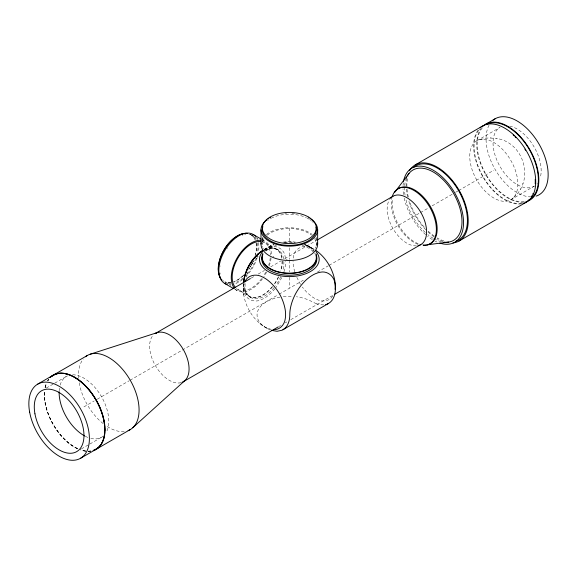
<?xml version="1.0" encoding="UTF-8"?>
<svg xmlns="http://www.w3.org/2000/svg" width="577" height="577" viewBox="0 0 577 577"><rect width="100%" height="100%" fill="white"/><g stroke="black" fill="none" stroke-linecap="round" stroke-linejoin="round"><path stroke-width="0.43" stroke-dasharray="2.88 2.16" d="M243.4 284.014C241.9 299.218 249.012 314.674 260.754 324.231M283.978 271.817L285.197 266.466A30.199 17.433 -60 0 0 285.593 261.518M244.273 283.668L243.768 285.709A30.199 17.433 60 0 0 243.768 295.15M513.703 197.363C534.901 179.642 523.548 142.18 496.638 138.502M520.137 189.35L520.411 188.751M522.704 183.688L522.942 183.161M281.85 277.537L276.174 287.259M332.713 296.051C329.431 301.634 321.786 302.023 316.506 299.29A30.235 17.454 60 0 1 311.811 296.578L306.942 292.452L302.305 287.036M274.969 288.817L270.858 293.267L266.834 296.578A30.235 17.454 -60 0 1 262.131 299.29C254.81 303.69 244.41 299.29 243.768 290.382A30.199 17.433 -60 0 1 243.4 284.699M264.115 249.444L272.539 245.11M46.218 388.097L53.978 383.611M54.757 383.164L66.398 376.442M476.811 140.759L500.1 127.315M251.197 278.114L254.313 276.318M258.207 274.068L264.439 270.476M270.663 266.877L280.79 261.035M284.685 258.784L316.614 240.349M83.961 406.864L94.109 401.008M97.232 399.205L129.241 380.726M130.02 380.272L181.546 350.527M182.325 350.073L278.352 294.638M279.131 294.183L303.329 280.213M317.386 272.099L328.313 265.795M329.092 265.341L419.652 213.057M420.431 212.61L429.021 207.648M432.144 205.845L452.44 194.132M455.563 192.329L457.9 190.973M458.686 190.525L493.811 170.237M279.08 326.409L280.638 325.515M285.312 322.817L286.87 321.916M290.765 319.665L333.593 294.941M510.818 199.721A34.029 19.647 60 0 0 500.057 147.012A34.029 19.647 60 0 0 470.565 163.991A34.029 19.647 60 0 0 510.818 199.721L534.1 186.277M81.343 448.942L89.11 444.456M89.882 444.009L101.523 437.287M269.207 246.567L270.635 245.903M480.302 139.446L488.546 137.867L497.215 138.559M323.762 304.887L320.019 304.735L316.499 303.812M490.457 137.889L491.114 137.953M271.298 329.395L266.834 327.974A30.235 17.454 60 0 1 262.131 325.262L259.744 323.408M316.484 303.805L312.135 301.771A32.262 18.623 0 0 0 296.362 296.758M270.123 329.871L267.007 328.392M306.106 245.11L314.53 249.444M308.01 245.903L309.438 246.567M267.23 328.508L261.345 324.685M261.569 239.318L265.449 241.561M276.83 249.134L278.381 250.036M250.685 234.558L252.236 235.459A27.004 15.593 -60 0 0 251.803 235.228M255.344 237.248L258.446 239.044M261.554 240.833L276.304 249.351M225.492 282.377L230.93 285.514M236.361 288.651L249.56 296.275M249.033 296.484L250.584 297.379M234.796 289.272L237.125 290.613M289.293 227.98L289.322 242.405M300.509 284.411L296.167 276.066M294.667 271.817L293.448 266.466A30.199 17.433 60 0 1 293.051 261.518M243.508 293.253L243.595 293.873M316.326 237.226L316.326 246.184M289.322 247.778L289.322 259.412M289.322 260.306L289.322 271.94M289.322 277.306L289.322 288.046M262.319 237.183L262.319 244.352A27.004 15.593 0 0 1 264.071 238.597M531.193 196.88A43.91 25.352 60 0 1 495.145 169.472A43.91 25.352 60 0 1 489.433 124.545M523.591 202.159A43.91 25.352 60 0 1 485.834 174.853A43.91 25.352 60 0 1 481.059 128.491M90.791 451.171A42.813 24.717 60 0 1 88.317 451.373M85.713 451.221A42.813 24.717 60 0 1 81.177 450.219M77.419 448.733A42.813 24.717 60 0 1 44.537 390.564M45.028 387.607A42.813 24.717 60 0 1 46.42 383.171M47.595 380.849A42.813 24.717 60 0 1 48.511 379.45M90.784 450.925A42.59 24.595 60 0 1 88.324 451.127M85.735 450.983A42.59 24.595 60 0 1 80.29 449.663M77.484 448.502A42.59 24.595 60 0 1 44.768 390.636M45.258 387.686A42.59 24.595 60 0 1 46.643 383.272M47.812 380.964A42.59 24.595 60 0 1 48.728 379.572M90.95 451.077A42.813 24.717 60 0 1 87.617 451.272M85.872 451.135A42.813 24.717 60 0 1 80.398 449.808M77.578 448.646A42.813 24.717 60 0 1 44.689 390.478M45.179 387.513A42.813 24.717 60 0 1 46.578 383.078M47.754 380.755A42.813 24.717 60 0 1 48.67 379.363M124.214 431.509A42.813 24.717 60 0 1 105.952 425.682M103.132 423.59A42.813 24.717 60 0 1 79.063 381.909M78.667 378.411A42.813 24.717 60 0 1 83.239 359.038M521.875 203.097A43.253 24.97 60 0 1 483.396 177.038A43.253 24.97 60 0 1 478.86 130.135M479.386 129.515A43.253 24.97 60 0 1 479.941 128.923M525.762 201.121A43.253 24.97 60 0 1 524.976 201.308M524.176 201.452A43.253 24.97 60 0 1 485.488 173.475A43.253 24.97 60 0 1 483.043 127.128M418.159 243.66A31.836 18.377 60 0 1 392.526 198.315M441.282 241.669A40.614 23.448 60 0 1 435.072 239.332M433.269 238.359A40.614 23.448 60 0 1 427.889 234.666M425.256 232.416A40.614 23.448 60 0 1 405.689 198.524M405.054 195.12A40.614 23.448 60 0 1 404.564 187.583M404.672 185.57A40.614 23.448 60 0 1 405.956 179.18M180.94 382.681A27.884 16.098 60 0 1 155.624 365.998A27.884 16.098 60 0 1 153.042 335.36M416.37 245.867A27.884 16.098 60 0 1 393.153 228.86A27.884 16.098 60 0 1 389.309 199.952M389.598 199.491A27.884 16.098 60 0 1 389.908 199.043M437.063 242.066A42.813 24.717 60 0 1 434.221 240.681M432.317 239.585A42.813 24.717 60 0 1 427.593 236.26M425.739 234.709A42.813 24.717 60 0 1 404.196 198.163M403.532 194.579A42.813 24.717 60 0 1 403.013 188.823M403.056 185.556A42.813 24.717 60 0 1 403.366 182.462M443.749 240.883A42.813 24.717 60 0 1 437.15 237.912M434.301 236.116A42.813 24.717 60 0 1 427.795 230.8M424.261 227.143A42.813 24.717 60 0 1 409.367 200.796M408.357 197.132A42.813 24.717 60 0 1 407.009 188.845M406.893 186.587A42.813 24.717 60 0 1 408.076 176.418M418.08 244.367A31.836 18.377 60 0 1 391.891 198.048M521.319 203.84A43.91 25.352 60 0 1 482.725 176.641A43.91 25.352 60 0 1 478.463 129.623M534.627 185.953A34.029 19.647 60 0 1 500.612 167.518A34.029 19.647 60 0 1 499.574 127.64M509.686 126.082A34.029 19.647 60 0 1 533.862 146.529A34.029 19.647 60 0 1 540.202 177.904M537.411 183.428A34.029 19.647 60 0 1 536.992 183.919M442.97 241.532A43.91 25.352 60 0 1 437.15 238.806M434.229 236.959A43.91 25.352 60 0 1 427.557 231.514M425.718 229.689A43.91 25.352 60 0 1 408.653 200.746M407.622 196.988A43.91 25.352 60 0 1 406.237 188.484M406.114 186.162A43.91 25.352 60 0 1 406.648 178.632M103.103 436.198A35.125 20.282 60 0 1 90.142 438.21M87.848 437.438A35.125 20.282 60 0 1 84.74 435.981M59.171 390.752A35.125 20.282 60 0 1 59.431 388.213M60.109 385.09A35.125 20.282 60 0 1 67.538 375.865M72.688 374.798A35.125 20.282 60 0 1 101.523 396.724A35.125 20.282 60 0 1 106.096 432.663M266.509 328.111A32.262 18.623 0 0 1 280.321 297.054M283.278 296.643A32.262 18.623 0 0 1 292.359 296.398M264.634 249.675A29.853 17.238 0 0 1 274.125 244.533M284.649 242.34A29.853 17.238 0 0 1 293.989 242.34M304.519 244.533A29.853 17.238 0 0 1 314.011 249.675M293.275 258.107A30.199 17.433 60 0 1 293.448 257.032C294.09 248.124 304.49 243.725 311.811 248.124A30.235 17.454 60 0 1 314.941 249.798M251.961 235.228A27.004 15.593 -60 0 1 252.344 235.539M252.712 235.87A27.004 15.593 -60 0 1 253.065 236.231M253.404 236.606A27.004 15.593 -60 0 1 255.308 239.816M256.26 243.263A27.004 15.593 -60 0 1 256.549 246.545L256.549 247.237A27.004 15.593 -60 0 1 255.532 254.623M253.433 260.804A27.004 15.593 -60 0 1 253.094 261.569M252.74 262.333A27.004 15.593 -60 0 1 251.19 265.341M250.764 266.076A27.004 15.593 -60 0 1 250.324 266.805M249.877 267.519A27.004 15.593 -60 0 1 248.939 268.925M243.667 275.207A27.004 15.593 -60 0 1 237.183 280.148L236.584 280.472A27.004 15.593 -60 0 1 233.606 281.764M230.728 282.463A27.004 15.593 -60 0 1 225.073 281.879M250.728 234.428A27.004 15.593 -60 0 1 251.154 234.673M267.75 220.407A27.004 15.593 0 0 1 268.269 220.025M269.957 218.921A27.004 15.593 0 0 1 270.555 218.575M271.176 218.243A27.004 15.593 0 0 1 306.236 217.63M306.885 217.947A27.004 15.593 0 0 1 309.322 219.31M310.419 220.053A27.004 15.593 0 0 1 310.938 220.443M311.912 221.243A27.004 15.593 0 0 1 312.366 221.662M312.799 222.08A27.004 15.593 0 0 1 313.203 222.513M254.558 237.291A27.004 15.593 -60 0 1 256.065 239.412M257.465 243.169A27.004 15.593 -60 0 1 257.407 253.491M256.224 258.092A27.004 15.593 -60 0 1 246.617 274.594M243.213 277.883A27.004 15.593 -60 0 1 234.298 282.968M230.901 283.559A27.004 15.593 -60 0 1 227.309 283.141M226.379 282.809A27.004 15.593 -60 0 1 225.932 282.607M223.89 281.244A27.004 15.593 -60 0 1 223.53 280.905M223.176 280.545A27.004 15.593 -60 0 1 222.845 280.162M220.147 274.068A27.004 15.593 -60 0 1 219.945 272.813M219.981 266.581A27.004 15.593 -60 0 1 220.075 265.846M227.021 248.471A27.004 15.593 -60 0 1 227.497 247.771M242.268 235.257A27.004 15.593 -60 0 1 242.852 235.055M244.59 234.579A27.004 15.593 -60 0 1 245.723 234.377M248.939 234.37A27.004 15.593 -60 0 1 250.894 234.846M251.514 235.084A27.004 15.593 -60 0 1 255.214 240.018M256.037 242.874A27.004 15.593 -60 0 1 256.412 246.783L256.404 247.483A27.004 15.593 -60 0 1 255.135 255.654M252.142 263.35A27.004 15.593 -60 0 1 251.76 264.107M251.363 264.85A27.004 15.593 -60 0 1 250.945 265.593M250.519 266.329A27.004 15.593 -60 0 1 250.079 267.05M249.163 268.471A27.004 15.593 -60 0 1 248.687 269.17M243.956 274.861A27.004 15.593 -60 0 1 243.393 275.417M242.816 275.957A27.004 15.593 -60 0 1 237.5 279.968L236.902 280.307A27.004 15.593 -60 0 1 233.916 281.684M231.016 282.47A27.004 15.593 -60 0 1 225.758 282.247M225.282 282.088A27.004 15.593 -60 0 1 224.828 281.915M250.252 234.334A27.004 15.593 -60 0 1 251.11 234.81M264.482 249.329A30.235 17.454 -60 0 1 266.834 248.124C274.154 243.725 284.555 248.124 285.197 257.032A30.199 17.433 -60 0 1 285.37 258.107M264.655 250.613A27.458 15.853 0 0 1 273.52 244.612M282.896 242.16A27.458 15.853 0 0 1 295.712 242.16M305.089 244.598A27.458 15.853 0 0 1 313.578 250.144M265.903 251.096A27.458 15.853 0 0 1 276.455 245.362M302.153 245.355A27.458 15.853 0 0 1 313.16 251.5M314.681 253.289A27.458 15.853 0 0 1 315.287 254.219M283.595 258.748A27.458 15.853 -60 0 0 264.728 251.154A27.004 15.593 0 0 1 273.823 244.807M283.87 261.388A27.458 15.853 -60 0 1 282.665 271.067M280.739 276.571A27.458 15.853 -60 0 1 275.698 285.536M274.154 287.562A27.458 15.853 -60 0 1 254.132 298.648A27.458 15.853 -60 0 1 245.124 283.192M246.098 277.126A27.458 15.853 -60 0 1 246.523 275.561M246.761 274.775A27.458 15.853 -60 0 1 248.225 270.844M248.925 269.286A27.458 15.853 -60 0 1 249.293 268.514M250.086 266.985A27.458 15.853 -60 0 1 250.497 266.228M250.93 265.485A27.458 15.853 -60 0 1 251.37 264.742M251.832 264.014A27.458 15.853 -60 0 1 252.776 262.578M253.274 261.879A27.458 15.853 -60 0 1 254.291 260.515M255.885 258.568A27.458 15.853 -60 0 1 256.44 257.948M257.566 256.758A27.458 15.853 -60 0 1 258.135 256.188M264.396 249.61A27.458 15.853 -60 0 1 282.218 259.145M282.341 261.186A27.458 15.853 -60 0 1 280.891 270.959M278.489 277.234A27.458 15.853 -60 0 1 274.638 283.942M272.604 286.668A27.458 15.853 -60 0 1 243.523 284.439M264.547 249.906A27.004 15.593 -60 0 1 281.85 258.914M282.009 260.891A27.004 15.593 -60 0 1 280.53 271.212M278.489 276.621A27.004 15.593 -60 0 1 274.306 283.956M272.294 286.625A27.004 15.593 -60 0 1 253.108 297.393A27.004 15.593 -60 0 1 243.84 283.35M283.884 242.304A27.004 15.593 0 0 1 294.833 242.311M304.18 244.554A27.004 15.593 0 0 1 313.592 250.735M314.595 238.64A27.004 15.593 0 0 1 316.16 245.86M315.922 246.833A27.004 15.593 0 0 1 315.359 248.261M313.917 250.562A27.004 15.593 0 0 1 313.556 251.009M313.174 251.442A27.004 15.593 0 0 1 312.763 251.875M287.166 259.672A27.004 15.593 0 0 1 286.322 259.621M273.765 256.873A27.004 15.593 0 0 1 273.08 256.585M265.052 250.966A27.004 15.593 0 0 1 264.692 250.526M263.501 248.694A27.004 15.593 0 0 1 263.263 248.225M262.874 247.273A27.004 15.593 0 0 1 262.578 246.307M267.252 235.149A27.004 15.593 0 0 1 311.436 235.178M262.016 240.371A28.323 16.351 -60 0 1 271.305 255.258M271.067 258.287A28.323 16.351 -60 0 1 269.127 266.285M266.718 271.918A28.323 16.351 -60 0 1 264.05 276.534M262.542 278.713A28.323 16.351 -60 0 1 235.459 289.402M261.864 241.626A27.004 15.593 -60 0 1 270.382 254.854M270.252 257.688A27.004 15.593 -60 0 1 268.384 266.04M265.73 272.171A27.004 15.593 -60 0 1 263.134 276.542M261.677 278.597A27.004 15.593 -60 0 1 236.31 288.413M261.893 240.061A28.323 16.351 0 0 1 262.989 238.106M266.408 234.514A28.323 16.351 0 0 1 288.435 227.785M291.104 227.807A28.323 16.351 0 0 1 312.236 234.514M315.655 238.106A28.323 16.351 0 0 1 316.521 239.563M284.894 213.634A28.323 16.351 0 0 1 286.654 213.512M291.991 213.512A28.323 16.351 0 0 1 294.631 213.728M256.989 238.611A28.323 16.351 -60 0 1 257.486 239.657M258.409 242.592A28.323 16.351 -60 0 1 258.539 251.897M257.71 255.871A28.323 16.351 -60 0 1 257.486 256.678M257.248 257.493A28.323 16.351 -60 0 1 246.242 276.167M242.621 279.47A28.323 16.351 -60 0 1 235.113 283.797M230.915 284.735A28.323 16.351 -60 0 1 229.22 284.757"/><path stroke-width="0.87" d="M244.987 281.771C247.562 274.955 256.267 273.585 262.131 276.809A30.235 17.454 60 0 1 266.834 279.52C276.527 286.661 283.127 297.811 285.197 309.633A30.199 17.433 60 0 1 285.197 319.067C284.497 324.873 279.477 330.224 273.347 329.633M395.259 191.535L409.021 173.425M132.724 427.759L184.928 380.517M282.975 329.741C288.139 326.719 289.842 320.285 289.798 314.66A32.478 18.752 -60 0 1 290.375 308.443C292.337 298.049 297.66 288.349 305.146 280.905A36.488 21.068 -60 0 1 307.404 278.85L309.669 277.068A32.326 18.666 -60 0 1 315.554 273.671L317.812 272.842A36.488 21.068 -60 0 1 320.069 272.286C326.986 270.534 333.895 275.871 334.84 282.766A32.478 18.752 -60 0 1 335.425 288.32C335.468 293.931 333.758 300.386 328.601 303.401L282.009 330.232L277.083 331.285L271.594 330.39M415.195 164.928L482.725 125.937M485.834 124.149L495.145 118.768M37.714 384.131L53.163 375.209M53.322 375.122L87.394 355.446M250.418 278.568L155.408 333.419A27.884 16.098 60 0 0 154.975 333.686M317.393 239.902L392.937 196.288M183.291 381.714L278.302 326.863M334.371 294.486L420.821 244.583M80.528 458.282L95.977 449.368M96.128 449.274L130.207 429.598M459.104 240.984L526.635 201.993M328.601 303.401L326.971 304.173M90.25 354.191L157.261 332.604M326.409 304.367L325.63 304.577M426.966 244.828L448.654 242.08M253.029 234.392L260.79 238.871M224.705 283.444L233.245 288.377M317.646 229.79L317.646 244.129M260.999 229.79L260.999 244.129M492.57 120.658A43.91 25.352 60 0 1 539.055 144.12A43.91 25.352 60 0 1 536.134 196.115M403.532 181.481A42.813 24.717 60 0 1 434.849 171.203A42.813 24.717 60 0 1 463.432 219.686A42.813 24.717 60 0 1 439.869 243.126M394.581 192.574A31.836 18.377 60 0 1 429.526 205.051A31.836 18.377 60 0 1 427.29 244.756M426.1 244.944A31.836 18.377 60 0 1 422.927 244.908M407.283 176.072A40.614 23.448 60 0 1 454.207 194.579A40.614 23.448 60 0 1 443.843 242.138M406.244 178.358A40.614 23.448 60 0 1 406.561 177.572M392.454 196.007A31.836 18.377 60 0 1 428.747 205.499A31.836 18.377 60 0 1 423.446 245.456M409.482 170.705A43.91 25.352 60 0 1 458.405 189.09A43.91 25.352 60 0 1 452.952 242.939M391.3 197.485A27.884 16.098 60 0 1 420.821 212.386A27.884 16.098 60 0 1 418.96 245.398M418.462 245.542A27.884 16.098 60 0 1 417.957 245.665M390.571 198.221A27.884 16.098 60 0 1 390.925 197.839M84.74 435.981A35.125 20.282 60 0 1 59.135 391.632M182.39 382.176A27.884 16.098 60 0 1 181.914 382.363M155.855 333.181A27.884 16.098 60 0 1 183.724 350.282A27.884 16.098 60 0 1 182.844 381.96M85.475 356.774A42.813 24.717 60 0 1 130.207 380.164A42.813 24.717 60 0 1 128.101 430.601M51.396 376.449A42.813 24.717 60 0 1 96.467 400.424A42.813 24.717 60 0 1 93.279 450.529M94.563 449.829A42.59 24.595 60 0 1 93.849 450.125M51.44 376.68A42.59 24.595 60 0 1 52.053 376.204M52.695 375.764A42.59 24.595 60 0 1 55.45 374.365M56.185 374.105A42.59 24.595 60 0 1 57.722 373.708M58.508 373.564A42.59 24.595 60 0 1 59.316 373.456M60.138 373.391A42.59 24.595 60 0 1 61.826 373.369M62.684 373.42A42.59 24.595 60 0 1 64.444 373.629M65.338 373.795A42.59 24.595 60 0 1 69.002 374.826M69.94 375.173A42.59 24.595 60 0 1 71.815 375.988M73.705 376.94A42.59 24.595 60 0 1 104.704 427.413M104.754 428.531A42.59 24.595 60 0 1 104.754 430.716M104.632 432.829A42.59 24.595 60 0 1 104.531 433.854M104.394 434.856A42.59 24.595 60 0 1 102.987 440.381M102.288 442.011A42.59 24.595 60 0 1 101.898 442.783M100.571 444.91A42.59 24.595 60 0 1 95.263 449.497M50.076 377.603A42.813 24.717 60 0 1 95.638 399.349A42.813 24.717 60 0 1 93.128 450.623M483.252 126.031A43.91 25.352 60 0 1 529.744 149.501A43.91 25.352 60 0 1 526.815 201.488M486.159 124.719A43.253 24.97 60 0 1 530.083 150.871A43.253 24.97 60 0 1 528.013 200.342M480.151 127.827A43.91 25.352 60 0 1 526.289 150.691A43.91 25.352 60 0 1 524.471 203.017M523.714 203.284A43.91 25.352 60 0 1 522.928 203.508M413.226 167.719A42.813 24.717 60 0 1 458.556 190.598A42.813 24.717 60 0 1 455.7 241.287M513.213 134.982A43.253 24.97 60 0 1 514.129 135.833M515.037 136.72A43.253 24.97 60 0 1 515.939 137.629M524.904 149.154A43.253 24.97 60 0 1 525.618 150.308M535.204 179.368A43.253 24.97 60 0 1 535.204 183.803M533.119 193.382A43.253 24.97 60 0 1 532.751 194.197M531.929 195.733A43.253 24.97 60 0 1 531.482 196.454M315.922 251.543A29.853 17.238 0 0 1 289.322 276.599A29.853 17.238 0 0 1 262.723 251.543M243.595 282.225A30.199 17.433 -60 0 1 243.768 280.949C245.838 269.127 252.437 257.977 262.131 250.836A30.235 17.454 -60 0 1 262.917 250.303M315.727 250.303A30.235 17.454 60 0 1 316.506 250.836C326.207 257.977 332.806 269.127 334.876 280.949A30.199 17.433 60 0 1 335.049 289.308M315.929 227.129A27.004 15.593 0 0 1 288.861 245.376A27.004 15.593 0 0 1 262.888 226.602M221.972 280.011A27.004 15.593 -60 0 1 221.626 279.65M221.294 279.268A27.004 15.593 -60 0 1 220.969 278.864M220.674 278.439A27.004 15.593 -60 0 1 220.385 277.999M220.118 277.53A27.004 15.593 -60 0 1 218.221 269.257L218.221 268.565A27.004 15.593 -60 0 1 244.727 233.425M245.275 233.382A27.004 15.593 -60 0 1 246.35 233.382M220.061 277.083A27.004 15.593 -60 0 1 218.481 271.349M218.38 270.022A27.004 15.593 -60 0 1 218.366 269.344L218.366 268.651A27.004 15.593 -60 0 1 228.232 243.963A27.004 15.593 -60 0 1 247.41 233.382M316.499 257.118A27.458 15.853 0 0 1 288.911 275.215A27.458 15.853 0 0 1 262.275 256.65M316.016 253.858A27.458 15.853 0 0 1 288.911 273.426A27.458 15.853 0 0 1 262.838 253.404M317.588 243.105A28.323 16.351 0 0 1 288.875 260.479A28.323 16.351 0 0 1 261.129 242.592M313.239 221.027A28.323 16.351 0 0 1 307.144 242.499A28.323 16.351 0 0 1 269.509 241.467A28.323 16.351 0 0 1 266.942 219.765M268.074 218.971A28.323 16.351 0 0 1 268.673 218.596M269.935 217.868A28.323 16.351 0 0 1 270.591 217.522M309.972 218.596A28.323 16.351 0 0 1 310.57 218.971M311.703 219.765A28.323 16.351 0 0 1 312.748 220.594M243.537 283.018A27.458 15.853 -60 0 1 262.564 250.606M244.042 280.48A27.004 15.593 -60 0 1 244.388 278.237M244.54 277.479A27.004 15.593 -60 0 1 244.9 275.95M245.11 275.179A27.004 15.593 -60 0 1 245.571 273.635M245.831 272.863A27.004 15.593 -60 0 1 246.112 272.084M246.401 271.313A27.004 15.593 -60 0 1 250.166 263.783M250.62 263.069A27.004 15.593 -60 0 1 251.082 262.362M251.558 261.662A27.004 15.593 -60 0 1 258.583 253.851M260.357 252.452A27.004 15.593 -60 0 1 261.547 251.615M262.146 251.233A27.004 15.593 -60 0 1 262.744 250.872M315.929 254.911A27.004 15.593 0 0 1 288.861 273.159A27.004 15.593 0 0 1 262.888 254.392M234.377 288.24A28.323 16.351 -60 0 1 236.685 258.691A28.323 16.351 -60 0 1 260.934 240.256M235.596 287.714A27.004 15.593 -60 0 1 237.241 259.261A27.004 15.593 -60 0 1 260.847 241.482M227.093 284.425A28.323 16.351 -60 0 1 224.929 250.36A28.323 16.351 -60 0 1 255.431 236.354M308.738 217.161L308.14 216.815A27.004 15.593 0 0 0 270.252 216.952A27.004 15.593 0 0 0 269.906 238.828L270.505 239.174A27.004 15.593 0 0 0 308.392 239.037A27.004 15.593 0 0 0 308.738 217.161M29.651 412.173A42.813 24.717 60 0 0 79.85 458.65A42.813 24.717 60 0 0 67.87 392.793A42.813 24.717 60 0 0 29.651 412.173M34.937 413.796A35.125 20.282 60 0 0 76.128 451.935A35.125 20.282 60 0 0 66.305 397.892A35.125 20.282 60 0 0 34.937 413.796"/></g></svg>
